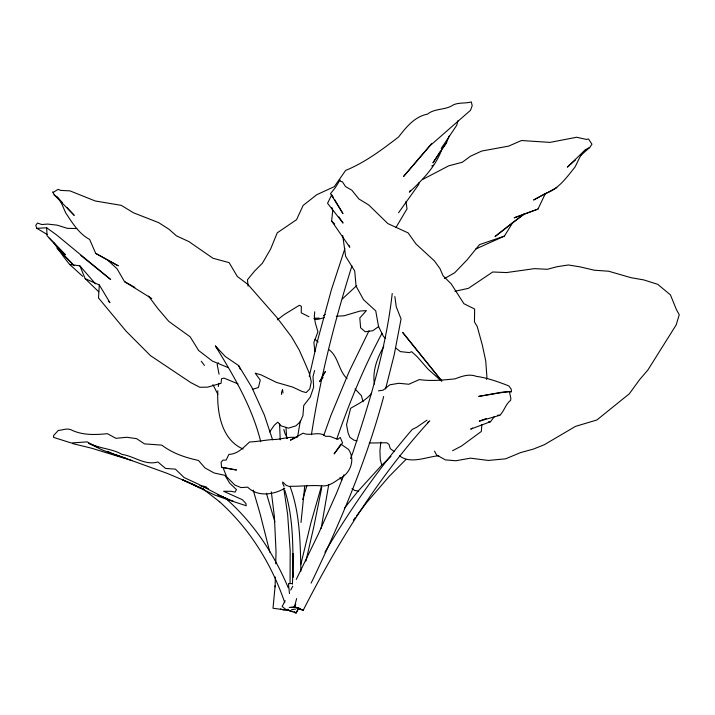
<?xml version="1.0" encoding="UTF-8"?>
<svg xmlns="http://www.w3.org/2000/svg" width="715" height="715" viewBox="0 0 715 715"><rect width="100%" height="100%" fill="white"/><g stroke="black" fill="none" stroke-linecap="round" stroke-linejoin="round"><path stroke-width="1.07" d="M76.755 228.55L67.317 228.344L57.209 225.162L47.583 224.072L41.801 224.537L37.475 223.035L35.75 225.368L36.823 228.317L46.69 227.799L47.047 235.744L65.333 254.737L49.183 238.104M290.067 583.592L290.183 550.809L287.636 514.434L283.748 488.113M293.052 559.041L293.096 553.508L292.846 577.514C293.061 548.396 293.615 518.482 284.856 490.392M275.346 577.005L275.087 586.944L275.132 585.907L273.005 608.242L288.386 610.342M275.704 563.76L276.026 551.614L274.408 516.865L271.325 491.866M292.426 584.083L292.9 572.554M54 242.939C58.871 250.339 63.921 257.427 69.57 264.371L79.874 265.855L85.165 278.635L99.305 284.954L98.509 297.958L125.956 331.018L150.454 355.623L190.699 382.543L199.771 387.244L207.573 387.164L221.069 383.294L221.534 378.7L224.001 378.119L237.952 383.83M301.006 522.486L304.706 486.289M314.725 311.749L314.332 316.513L315.306 322.921L317.934 331.823L313.876 342.485L314.913 351.655M481.892 424.522L481.302 431.485L461.47 446.062L452.604 450.691M293.874 606.302L293.749 607.518L289.244 607.384M380.818 442.093L379.924 450.647L380.273 459.477L381.685 464.911M348.857 245.245L349.796 247.247L331.626 221.042L332.743 210.603L331.814 207.448M217.798 390.765C216.851 411.903 221.293 439.707 243.136 449.038M218.343 386.502L218.745 383.312M392.213 293.499C386.145 348.312 369.789 401.276 352.558 453.444L350.511 458.529M311.427 434.675C320.293 377.475 334.611 321.133 351.914 265.926M328.784 484.314L321.133 528.403M297.574 437.231L300.291 420.912M394.859 296.564L396.262 306.842L401.061 318.953L394.206 354.801L385.546 388.996M321.795 487.371L313.787 526.901L305.94 561.141M486.513 379.361L486.933 377.323L485.753 360.968L482.321 345.032L477.209 326.496L474.456 321.956L474.635 309.032L463.892 303.696L451.228 283.891L443.103 275.838L439.94 268.536L434.47 260.975L416.014 243.985L408.122 232.902L387.852 223.589L368.69 204.928L358.912 198.976L351.86 190.226L345.533 186.579L342.44 181.798L340.519 181.306L340.09 179.974L335.264 187.732L330.518 193.631L342.95 213.597L334.557 199.485M309.255 376.439L316.942 342.905L331.34 289.968L344.862 248.668M419.178 182.459L418.677 184.568L398.568 212.73M300.783 564.609L310.954 522.647L321.652 485.458M383.651 396.476L383.115 398.613C366.223 461.095 340.814 520.797 313.072 579.132L311.079 583.118M301.81 609.555L303.249 610.226L294.437 606.972L296.636 598.589M457.922 120.737L456.751 125.25L441.218 148.434M314.627 370.522L313 376.555L313.653 387.155L310.283 397.022L303.732 405.521L302.945 415.487L300.38 421.653L295.894 425.863L288.476 428.151L281.084 425.845L277.795 422.136L274.408 425.112L269.591 431.958M302.659 499.49L306.869 485.762M336.783 438.876C349.385 402.751 363.89 367.099 381.98 333.351M323.743 435.435L330.831 415.621L349.367 371.094L369.02 330.786M440.476 151.097L432.933 162.859L446.473 142.884L449.154 136.047M441.843 149.31C435.703 166.515 422.476 179.983 409.364 192.174L410.437 190.306M343.951 474.805L336.568 493.118L318.264 534.248L296.278 579.418M537.966 209.084L514.326 217.78L537.966 209.084L545.402 193.515C558.549 189.064 566.611 177.526 574.905 167.149C578.837 160.214 581.349 150.499 589.661 147.567L591.975 144.216L588.463 138.933L586.425 139.425L576.683 137.253L549.996 142.383L521.458 140.524L508.642 146.119L481.794 151.017L470.452 156.219L462.301 162.26L448.806 165.791L422.654 179.447M285.169 600.689L282.139 606.49L285.446 609.189L296.09 613.077L298.584 608.081L299.192 608.331M298.825 607.938L296.868 611.736L296.6 611.334M295.769 604.175L294.366 606.794L303.16 610.351C337.721 542.542 378.226 477.093 429.769 420.786M290.728 590.054L292.748 586.184M383.776 346.641C377.234 357.804 372.283 371.049 374.419 384.089M395.985 227.459L407.023 208.852L405.968 201.389M324.932 552.239C350.439 508.874 379.442 467.53 412.278 429.384L416.604 427.311L426.971 420.161M475.779 248.99L504.379 236.12L512.887 222.374L524.417 213.874L495.039 236.558L512.887 222.374M340.295 445.025L334.12 453.918L342.565 442.907L340.242 437.446L337.739 439.359L329.758 436.311L325.513 436.311C319.248 430.609 310.328 436.579 303.106 433.174L290.424 440.181L296.725 437.026M472.579 428.035L470.685 429.134L490.544 421.689L494.297 416.657M353.362 520.136L355.355 517.499M356.687 515.747L366.643 502.574L388.942 476.664L405.807 459.593M442.219 148.38L446.473 142.884M344.407 508.231L357.616 491.705L381.497 465.438L390.971 456.393M486.361 418.481L479.211 421.198L499.821 415.299C504.307 410.955 505.523 404.198 510.608 400.329L510.859 398.407L509.348 391.355M431.529 143.715L403.582 176.453L429.849 145.887L470.515 110.298L472.195 105.686L471.31 101.923C465.528 103.621 459.298 102.317 453.533 104.756C445.543 110.45 435.149 107.947 427.472 114.15C414.664 116.572 406.2 127.163 398.657 136.905C382.042 149.658 365.186 162.439 345.64 170.411L334.298 186.651L316.727 194.73L303.124 205.437L296.564 219.666L277.232 232.831L270.636 249.017L262.45 263.147L254.46 271.226L247.488 279.735L248.078 286.17M218.495 362.8L217.119 364.203L219.067 374.258M371.487 393.348C366.044 400.409 357.965 403.895 350.609 408.319L346.543 424.692L348.08 432.888L349.876 437.267L353.934 440.136L356.973 440.967M356.731 285.589L342.422 298.87M427.382 422.869L428.723 421.573M585.88 149.319L567.308 167.14L575.584 159.892M580.553 155.539L589.661 147.567M277.357 319.855L284.427 314.421L299.397 305.278L301.355 306.324L301.221 312.821L308.934 316.709M323.555 315.619L325.262 314.403M378.709 326.523L372.73 330.75L365.249 331.76L360.619 327.819L359.815 317.952L366.42 310.596L360.146 311.034L344.049 315.78L336.282 316.236M444.453 278.564L454.686 272.772L467.047 259.92L479.55 244.61L504.379 236.12M545.402 193.515L533.587 200.012L556.878 187.607M284.829 488.247C273.729 494.816 257.606 497.175 247.658 487.165L241.08 487.576L234.913 485.127L226.718 476.887L222.982 467.521L221.516 467.11L221.114 462.131L223.035 460.111L226.092 460.12L228.88 454.427C237.666 454.132 243.699 447.384 249.508 441.986C257.329 441.673 264.872 440.118 272.737 439.528C280.468 439.734 287.948 436.499 295.894 437.464M292.524 606.964L290.674 607.428M295.608 609.117L291.64 609.618M431.762 165.943L433.674 165.183M252.869 389.219L258.419 387.53L260.269 380.112L255.192 373.159L261.297 374.982L276.526 382.427L292.685 387.083L302.141 391.507L306.163 392.562L309.756 388.915L311.293 381.783L309.291 373.194L304.885 362.818L299.272 350.109L291.613 336.944L276.857 317.46L247.81 284.347L237.335 276.491L229.122 262.628L212.963 258.258L188.894 241.59L176.435 235.861L168.937 229.211L158.578 222.606L133.446 212.775L121.327 205.366L95.202 200.969L69.981 190.878L60.48 190.378L58.121 189.332L53.652 192.138L52.642 191.924L54.224 194.909L74.244 215.367L66.781 207.323M324.261 317.612L317.978 319.328L314.332 319.319M438.733 455.768C426.086 456.858 410.83 464.446 399.56 455.884M454.865 291.282L468.388 288.36L492.733 271.995L506.577 272.558L534.498 268.634L547.395 269.287L556.887 266.74L568.362 264.979L579.999 266.856L594.371 270.216L608.733 271.235L630.898 277.67L643.813 279.923L657.755 284.338L670.456 294.929L676.408 309.586L679.25 314.725L676.175 324.932L647.844 370.048L639.809 379.397L629.254 393.84L596.855 420L575.548 426.355L544.187 444.784L533.301 449.118L520.6 452.586L505.603 458.824L488.336 460.442L470.363 458.163L455.911 460.764L445.4 459.879L436.588 454.99L434.506 451.129M378.45 390.873L383.16 390.149L389.872 384.786L398.863 383.285L408.855 384.25L419.285 379.585C431.163 381.327 443.148 380.076 455.008 378.852C461.72 376.313 469.138 373.579 476.226 376.322C487.433 377.904 498.319 381.774 508.883 385.957L511.171 389.076L511.529 391.695L501.188 392.312L478.719 396.405L508.329 391.471M488.425 421.895L490.544 421.689M289.897 486.289C300.264 486.495 310.587 485.02 320.964 485.789C327.542 486.826 333.279 483.036 338.383 479.381C349.867 474.385 355.963 460.389 348.536 449.431L340.912 444.14M286.983 609.636L283.328 609.895L280.396 608.966M313.858 318.309L319.096 318.086M369.208 443.014L386.788 442.782L388.978 444.399L390.301 448.68L394.305 451.612M292.364 583.565L288.485 583.583L289.459 593.557M510.456 391.686L511.529 391.695M497.685 415.138L499.821 415.299M292.274 611.236L289.763 610.968L287.984 609.216M294.437 606.972L295.563 607.142M221.999 467.413L236.54 470.005L222.982 467.521M358.581 491.196L354.631 490.392L352.003 488.658M72.376 443.515L91.448 448.171L132.203 460.639M203.096 486.012L206.733 487.174M228.854 500.053L246.219 505.737L245.924 503.485L242.269 499.642L223.625 491.268L231.097 491.303L235.074 492.126L236.451 489.596L229.631 483.108L224.957 475.35L214.116 472.973L205.017 467.95L198.457 460.451C185.355 457.591 172.619 453.382 161.804 445.132L144.439 443.863L136.619 438.661L126.832 437.276L115.928 438.322L107.348 433.665C95.22 434.952 81.993 435.39 70.865 429.688C66.531 427.945 62.616 430.251 58.299 430.43L53.607 435.533L53.562 437.392L71.268 442.987L87.248 441.87C97.749 448.949 111.254 448.001 122.006 454.427C134.304 456.152 144.922 465.769 157.917 461.979L165.54 468.432L175.398 469.138L184.113 477.54L198.216 484.091L228.854 500.053L214.804 495.075L182.495 479.801L167.194 473.357L116.089 454.91L126.323 458.422M208.333 488.551L200.012 485.53M294.366 606.794L295.206 607.089M296.135 607.419L300.783 609.082M195.597 485.396L182.495 479.801L203.739 489.203M218.924 495.397L233.528 501.394M228.121 367.564L212.48 361.138L198.636 350.502L190.145 336.801L168.82 321.419L157.792 308.469L148.514 296.073M195.526 485.843L203.605 489.167M218.763 495.415L226.852 498.748L217.78 494.869M98.491 447.492L88.419 443.157L102.075 449.869L118.627 456.17L107.554 451.397M95.712 253.405L118.136 265.766L95.712 253.405L89.625 239.427C78.82 233.653 72.501 223.026 65.878 213.177C62.688 206.832 60.784 198.716 54.224 194.909M107.187 259.715L117.028 268.751L124.517 281.639L134.885 287.376M36.823 228.317L47.351 234.6M124.517 281.639L151.741 298.557M80.867 255.514L110.673 279.511L56.557 234.904L46.69 227.799M272.621 439.877L264.398 415.147L251.707 387.119L238.613 365.553L225.422 356.624L215.429 346.024C233.912 376.161 252.172 407.041 260.734 441.691M202.917 488.846L219.621 501.778L219.246 501.474C249.58 528.582 271.763 564.251 284.758 602.665M328.48 349.331C338.544 356.204 338.267 370.397 347.07 378.646M395.404 347.722L400.346 351.61L409.311 352.602L411.652 351.691L417.149 356.687L428.079 369.172L440.976 380.675M294.071 611.432L296.09 613.077M314.993 339.348L318.211 341.985M224.984 497.837C253.047 522.004 273.917 553.75 288.225 587.721M69.57 264.371L82.743 276.392M302.418 609.663L303.16 610.351M85.165 278.635L98.75 291.818M108.34 301.131L109.94 302.677L99.305 284.954M331.626 221.042L334.62 223.992M57.057 248.355L74.199 265.739L60.811 251.841M355.024 388.915L361.379 395.654L363.068 401.767M385.501 338.517L383.374 336.238L378.53 326.514L375.75 310.9L363.533 299.701L356.061 286.072L354.729 271.012L345.631 256.319L342.708 235.467M57.084 196.857L62.312 202.497M79.874 265.855L95.506 283.882M441.718 380.988L402.617 332.377L441.816 380.997M339.92 477.531L341.824 479.962M204.445 365.41L201.237 361.254M215.429 346.024L218.727 350.359M338.901 216.877L343.057 223.089L327.542 203.292L331.76 194.784L333.431 197.608M287.484 438.375L285.017 433.54L283.819 429.429M212.954 384.652L217.852 394.314M284.087 486.45L282.684 483.42L282.738 481.973L286.054 485.253L290.165 486.781C300.032 513.665 300.273 542.891 300.908 571.178M238.613 365.553L240.338 369.369M266.409 493.296L274.846 521.798M253.208 490.141L260.037 513.549L269.859 552.275M282.988 393.062L282.55 389.452L281.469 392.696L281.63 394.501M286.661 438.17L286.018 427.373M280.217 439.814L279.583 423.655M324.431 373.123L319.516 381.64L323.037 377.565L322.242 376.322L325.388 371.451L324.431 373.123M298.209 608.027L297.512 608.322L298.209 608.027"/></g></svg>
